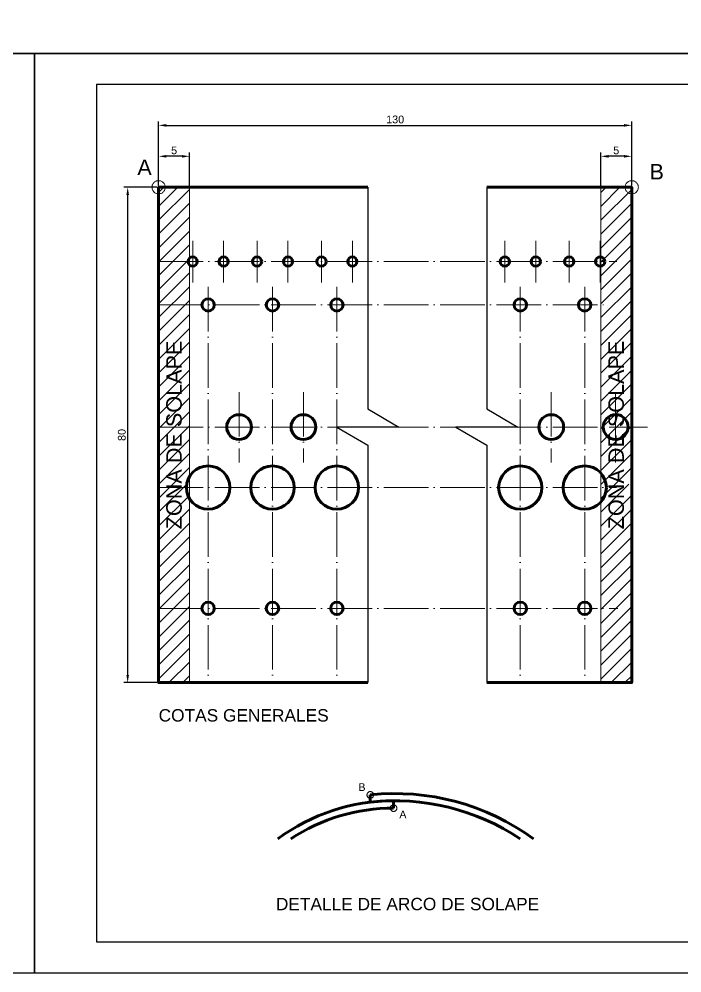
# Model space of a CAD drawing. Header units: millimetres. Extents: x -1265 to -28, y 5 to 1057.
# Drawn here: x -1057.1 to -950, y 5 to 159 of the extents above; entities that cross this region are included whole.
import ezdxf

# ---------------------------------------------------------------- set-up
doc = ezdxf.new("R2010")
doc.units = ezdxf.units.MM
doc.linetypes.add('ACAD_ISO04W100', pattern=[30, 24, -3, 0, -3])
doc.layers.get('0').update_dxf_attribs({"lineweight": 60})
for name, color, linetype in [('Cajetin1', 7, 'Continuous'), ('Corte', 7, 'Continuous'), ('Hoja', 7, 'Continuous')]:
    doc.layers.add(name, color=color, linetype=linetype)
doc.layers.add('Cotas', color=8, linetype='Continuous', lineweight=20)
doc.layers.add('Cotas 2', color=8, linetype='ACAD_ISO04W100', lineweight=20)
doc.styles.get("Standard").update_dxf_attribs({"font": 'arial.ttf'})
doc.dimstyles.new('ISO-25', dxfattribs={"dimscale": 0.5, "dimtxt": 2.5, "dimasz": 2.5, "dimexe": 1.25, "dimexo": 0.625, "dimtad": 1, "dimtxsty": 'Standard', "dimcen": 2.5, "dimadec": 0, "dimazin": 0, "dimtfac": 1, "dimtmove": 0, "dimatfit": 3, "dimfxl": 1, "dimarcsym": 0})

# ---------------------------------------------------------------- blocks, each defined once
blk = doc.blocks.new('*D181')
at = {"layer": 'Cotas', "color": 0, "lineweight": -2, "transparency": 16777216}
for p, q in [((-1034.57, 132.16), (-1034.57, 142.47)), ((-1033.32, 141.85), (-959.38, 141.85)), ((-958.13, 132.16), (-958.13, 142.47))]:
    blk.add_line(p, q, dxfattribs=at)
at = {"layer": 'Cotas', "color": 0, "transparency": 16777216}
for points in [[(-1033.32, 142.06), (-1033.32, 141.64), (-1034.57, 141.85)], [(-959.38, 142.06), (-959.38, 141.64), (-958.13, 141.85)]]:
    blk.add_solid(points, dxfattribs=at)
at = {"layer": 'Defpoints', "color": 0, "transparency": 16777216}
for p in [(-958.13, 141.85), (-1034.57, 131.85), (-958.13, 131.85)]:
    blk.add_point(p, dxfattribs=at)
at = {"layer": 'Cotas', "color": 0, "transparency": 16777216, "insert": (-996.35, 142.8), "char_height": 1.25, "attachment_point": 5}
blk.add_mtext('130', dxfattribs=at)
blk = doc.blocks.new('*D175')
at = {"layer": 'Cotas', "color": 0, "lineweight": -2, "transparency": 16777216}
for p, q in [((-963.13, 132.16), (-963.13, 137.47)), ((-958.13, 132.16), (-958.13, 137.47)), ((-959.38, 136.85), (-961.88, 136.85))]:
    blk.add_line(p, q, dxfattribs=at)
at = {"layer": 'Cotas', "color": 0, "transparency": 16777216}
for points in [[(-961.88, 137.06), (-961.88, 136.64), (-963.13, 136.85)], [(-959.38, 137.06), (-959.38, 136.64), (-958.13, 136.85)]]:
    blk.add_solid(points, dxfattribs=at)
at = {"layer": 'Defpoints', "color": 0, "transparency": 16777216}
for p in [(-963.13, 136.85), (-963.13, 131.85), (-958.13, 131.85)]:
    blk.add_point(p, dxfattribs=at)
at = {"layer": 'Cotas', "color": 0, "transparency": 16777216, "insert": (-960.63, 137.8), "char_height": 1.25, "attachment_point": 5}
blk.add_mtext('5', dxfattribs=at)
blk = doc.blocks.new('*D176')
at = {"layer": 'Cotas', "color": 0, "lineweight": -2, "transparency": 16777216}
for p, q in [((-1034.88, 131.85), (-1040.19, 131.85)), ((-1039.57, 53.1), (-1039.57, 130.6)), ((-1034.88, 51.85), (-1040.19, 51.85))]:
    blk.add_line(p, q, dxfattribs=at)
at = {"layer": 'Cotas', "color": 0, "transparency": 16777216}
for points in [[(-1039.78, 130.6), (-1039.36, 130.6), (-1039.57, 131.85)], [(-1039.78, 53.1), (-1039.36, 53.1), (-1039.57, 51.85)]]:
    blk.add_solid(points, dxfattribs=at)
at = {"layer": 'Defpoints', "color": 0, "transparency": 16777216}
for p in [(-1039.57, 131.85), (-1034.57, 131.85), (-1034.57, 51.85)]:
    blk.add_point(p, dxfattribs=at)
at = {"layer": 'Cotas', "color": 0, "transparency": 16777216, "insert": (-1040.52, 91.85), "char_height": 1.25, "attachment_point": 5, "rotation": 90}
blk.add_mtext('80', dxfattribs=at)
blk = doc.blocks.new('*D180')
at = {"layer": 'Cotas', "color": 0, "lineweight": -2, "transparency": 16777216}
for p, q in [((-1034.57, 132.16), (-1034.57, 137.47)), ((-1029.57, 132.16), (-1029.57, 137.47)), ((-1030.82, 136.85), (-1033.32, 136.85))]:
    blk.add_line(p, q, dxfattribs=at)
at = {"layer": 'Cotas', "color": 0, "transparency": 16777216}
for points in [[(-1033.32, 137.06), (-1033.32, 136.64), (-1034.57, 136.85)], [(-1030.82, 137.06), (-1030.82, 136.64), (-1029.57, 136.85)]]:
    blk.add_solid(points, dxfattribs=at)
at = {"layer": 'Defpoints', "color": 0, "transparency": 16777216}
for p in [(-1034.57, 136.85), (-1034.57, 131.85), (-1029.57, 131.85)]:
    blk.add_point(p, dxfattribs=at)
at = {"layer": 'Cotas', "color": 0, "transparency": 16777216, "insert": (-1032.07, 137.8), "char_height": 1.25, "attachment_point": 5}
blk.add_mtext('5', dxfattribs=at)

msp = doc.modelspace()

# ---------------------------------------------------------------- hatches: boundary and pattern name
at = {"layer": 'Cotas'}
h = msp.add_hatch(dxfattribs=at)
h.set_pattern_fill('ANSI31', color=256, scale=0.5)
h.set_pattern_definition([(45, (186.667, 180.3161), (-1.122532, 1.122532), [])])
h.paths.add_polyline_path([(-1029.57, 131.849), (-1034.57, 131.849), (-1034.57, 119.849), (-1029.82, 119.849, -0.2134218), (-1029.57, 120.408)])
h.paths.add_polyline_path([(-1029.57, 119.29, -0.2134218), (-1029.82, 119.849), (-1034.57, 119.849), (-1034.57, 112.849), (-1029.57, 112.849)])
h.paths.add_polyline_path([(-1029.57, 112.849), (-1034.57, 112.849), (-1034.57, 93.124), (-1029.57, 93.124)])
h.paths.add_polyline_path([(-1029.57, 81.547, -0.1361061), (-1030.07, 83.349), (-1034.57, 83.349), (-1034.57, 63.849), (-1029.57, 63.849)])
h.paths.add_polyline_path([(-1029.57, 63.849), (-1034.57, 63.849), (-1034.57, 51.849), (-1029.57, 51.849)])
h.paths.add_polyline_path([(-1029.57, 93.124), (-1034.57, 93.124), (-1034.57, 83.349), (-1030.07, 83.349, -0.1361061), (-1029.57, 85.152)], flags=16)
h.paths.add_polyline_path([(-1029.454, 76.048), (-1029.454, 107.769), (-1034.605, 107.769), (-1034.605, 76.048)], flags=9)
h = msp.add_hatch(dxfattribs=at)
h.set_pattern_fill('ANSI31', color=256, scale=0.5)
h.set_pattern_definition([(45, (258.1072, 180.3161), (-1.122532, 1.122532), [])])
h.paths.add_polyline_path([(-958.129, 131.849), (-963.129, 131.849), (-963.129, 119.849), (-958.379, 119.849, -0.2134218), (-958.129, 120.408)])
h.paths.add_polyline_path([(-958.129, 119.29, -0.2134218), (-958.379, 119.849), (-963.129, 119.849), (-963.129, 112.849), (-958.129, 112.849)])
h.paths.add_polyline_path([(-958.129, 112.849), (-963.129, 112.849), (-963.129, 93.124), (-958.129, 93.124)])
h.paths.add_polyline_path([(-958.129, 81.547, -0.1361061), (-958.629, 83.349), (-963.129, 83.349), (-963.129, 63.849), (-958.129, 63.849)])
h.paths.add_polyline_path([(-958.129, 63.849), (-963.129, 63.849), (-963.129, 51.849), (-958.129, 51.849)])
h.paths.add_polyline_path([(-958.129, 93.124), (-963.129, 93.124), (-963.129, 83.349), (-958.629, 83.349, -0.1361061), (-958.129, 85.152)], flags=16)
h.paths.add_polyline_path([(-958.014, 76.048), (-958.014, 107.769), (-963.165, 107.769), (-963.165, 76.048)], flags=9)

# ---------------------------------------------------------------- linework, layer by layer
for p, q in [((-1000.373, 33.717), (-1000.373, 32.54)), ((-996.608, 32.766), (-996.608, 31.589))]:
    msp.add_line(p, q)
for points in [[(-1000.77, 131.849), (-1034.57, 131.849), (-1034.57, 51.849), (-1000.77, 51.849)], [(-981.529, 51.849), (-958.129, 51.849), (-958.129, 131.849), (-981.529, 131.849)]]:
    msp.add_lwpolyline(points)
for centre, radius in [((-1029.07, 119.849), 0.75), ((-1024.07, 119.849), 0.75), ((-1018.67, 119.849), 0.75), ((-1013.67, 119.849), 0.75), ((-1008.27, 119.849), 0.75), ((-1003.27, 119.849), 0.75), ((-978.629, 119.849), 0.75), ((-973.629, 119.849), 0.75), ((-968.229, 119.849), 0.75), ((-963.229, 119.849), 0.75), ((-1026.57, 112.849), 1), ((-1016.17, 112.849), 1), ((-1005.77, 112.849), 1), ((-976.129, 112.849), 1), ((-965.729, 112.849), 1), ((-1021.57, 93.124), 2), ((-1011.17, 93.124), 2), ((-971.129, 93.124), 2), ((-960.729, 93.124), 2), ((-1026.57, 83.349), 3.5), ((-1016.17, 83.349), 3.5), ((-1005.77, 83.349), 3.5), ((-976.129, 83.349), 3.5), ((-965.729, 83.349), 3.5), ((-1026.57, 63.849), 1), ((-1016.17, 63.849), 1), ((-1005.77, 63.849), 1), ((-976.129, 63.849), 1), ((-965.729, 63.849), 1)]:
    msp.add_circle(centre, radius)
for centre, radius, start, end in [((-996.326, -3.751), 37.686, 53.71622, 96.16393), ((-996.608, 1.253), 31.513, 90, 126.36967), ((-996.326, -3.454), 36.221, 56.14971, 96.41535), ((-996.608, 1.253), 30.337, 90, 123.23382)]:
    msp.add_arc(centre, radius, start, end)
at = {"layer": 'Cajetin1'}
msp.add_lwpolyline([(-1044.62, 9.969), (-849.62, 9.969), (-849.62, 148.469), (-1044.62, 148.469)], close=True, dxfattribs=at)
at = {"layer": 'Corte'}
for points in [[(-1000.77, 131.849), (-1000.77, 96.06), (-995.77, 93.124), (-1000.77, 93.124), (-1005.77, 93.124), (-1000.77, 90.189), (-1000.77, 51.849)], [(-981.529, 131.849), (-981.529, 96.06), (-976.529, 93.124), (-981.529, 93.124), (-986.529, 93.124), (-981.529, 90.189), (-981.529, 51.849)]]:
    msp.add_lwpolyline(points, dxfattribs=at)
at = {"layer": 'Cotas'}
for points in [[(-1034.57, 51.849), (-1029.57, 51.849), (-1029.57, 131.849), (-1034.57, 131.849)], [(-963.129, 51.849), (-958.129, 51.849), (-958.129, 131.849), (-963.129, 131.849)]]:
    msp.add_lwpolyline(points, close=True, dxfattribs=at)
at = {"layer": 'Cotas 2', "ltscale": 0.3}
for p, q in [((-1029.07, 123.209), (-1029.07, 116.49)), ((-1024.07, 123.209), (-1024.07, 116.49)), ((-1018.67, 123.209), (-1018.67, 116.49)), ((-1013.67, 123.209), (-1013.67, 116.49)), ((-1008.27, 123.209), (-1008.27, 116.49)), ((-1003.27, 123.209), (-1003.27, 116.49)), ((-978.629, 123.209), (-978.629, 116.49)), ((-973.629, 123.209), (-973.629, 116.49)), ((-968.229, 123.209), (-968.229, 116.49)), ((-963.229, 123.209), (-963.229, 116.49)), ((-1034.57, 119.849), (-960.561, 119.849)), ((-1026.57, 115.755), (-1026.57, 51.849)), ((-1016.17, 115.755), (-1016.17, 51.849)), ((-1005.77, 115.755), (-1005.77, 51.849)), ((-976.129, 115.755), (-976.129, 51.849)), ((-965.729, 115.755), (-965.729, 51.849)), ((-1034.57, 112.849), (-961.969, 112.849)), ((-1021.57, 98.776), (-1021.57, 87.394)), ((-1011.17, 98.776), (-1011.17, 87.394)), ((-971.129, 98.776), (-971.129, 87.394)), ((-960.729, 98.776), (-960.729, 87.394)), ((-1034.57, 93.124), (-955.574, 93.124)), ((-1034.57, 83.349), (-960.574, 83.349)), ((-1034.57, 63.849), (-960.375, 63.849))]:
    msp.add_line(p, q, dxfattribs=at)
at = {"layer": 'Cotas 2'}
for centre in [(-1034.57, 131.849), (-958.129, 131.849)]:
    msp.add_circle(centre, 1.073, dxfattribs=at)
at = {"layer": 'Cotas 2', "ltscale": 0.3}
for centre in [(-1000.373, 33.717), (-996.608, 31.589)]:
    msp.add_circle(centre, 0.536, dxfattribs=at)
at = {"layer": 'Hoja'}
for points in [[(-1264.62, 153.469), (-844.62, 153.469), (-844.62, 450.469), (-1264.62, 450.469)], [(-1264.62, 4.969), (-1054.62, 4.969), (-1054.62, 153.469), (-1264.62, 153.469)], [(-1054.62, 4.969), (-844.62, 4.969), (-844.62, 153.469), (-1054.62, 153.469)]]:
    msp.add_lwpolyline(points, close=True, dxfattribs=at)

# ---------------------------------------------------------------- texts
at = {"char_height": 2, "attachment_point": 1}
for s, width, gutter_width, insert in [('COTAS GENERALES', 304.85859, 12.5, (-1034.57, 47.569)), ('DETALLE DE ARCO DE SOLAPE', 152.4293, 6.25, (-1015.625, 17.094))]:
    msp.add_mtext_dynamic_manual_height_columns(s, width=width, gutter_width=gutter_width, heights=[0], dxfattribs=dict(at, insert=insert))
at = {"layer": 'Cotas', "char_height": 2.5, "attachment_point": 5, "rotation": 90}
for insert in [(-1032.07, 91.849), (-960.629, 91.849)]:
    msp.add_mtext_dynamic_manual_height_columns('\\pxqc;ZONA DE SOLAPE', width=47.97544, gutter_width=12.5, heights=[6.615], dxfattribs=dict(at, insert=insert))
at = {"layer": 'Cotas 2', "char_height": 2.5, "attachment_point": 1}
for s, insert in [('A', (-1038.01, 136.314)), ('B', (-955.247, 135.617))]:
    msp.add_mtext_dynamic_manual_height_columns(s, width=6.74913, gutter_width=12.5, heights=[0], dxfattribs=dict(at, insert=insert))
at = {"layer": 'Cotas 2', "ltscale": 0.3, "char_height": 1.25, "attachment_point": 1}
for s, insert in [('B', (-1002.306, 35.601)), ('A', (-995.681, 31.175))]:
    msp.add_mtext_dynamic_manual_height_columns(s, width=3.37456, gutter_width=6.25, heights=[0], dxfattribs=dict(at, insert=insert))

# ---------------------------------------------------------------- dimensions: what is measured, and where the dimension line sits
at = {"layer": 'Cotas'}
dim = msp.add_linear_dim(base=(-958.129, 141.849), p1=(-1034.57, 131.849), p2=(-958.129, 131.849), text='130', dimstyle='ISO-25', dxfattribs=at)
dim.commit()
dim.dimension.update_dxf_attribs({"geometry": '*D181', "text_midpoint": (-996.35, 142.8)})
for base, p1, p2, picture, middle in [((-1034.57, 136.849), (-1029.57, 131.849), (-1034.57, 131.849), '*D180', (-1032.07, 137.797)), ((-963.129, 136.849), (-958.129, 131.849), (-963.129, 131.849), '*D175', (-960.629, 137.797))]:
    dim = msp.add_linear_dim(base=base, p1=p1, p2=p2, dimstyle='ISO-25', dxfattribs=at)
    dim.commit()
    dim.dimension.update_dxf_attribs({"geometry": picture, "text_midpoint": middle})
dim = msp.add_linear_dim(base=(-1039.57, 131.849), p1=(-1034.57, 51.849), p2=(-1034.57, 131.849), angle=90, dimstyle='ISO-25', dxfattribs=at)
dim.commit()
dim.dimension.update_dxf_attribs({"geometry": '*D176', "text_midpoint": (-1040.52, 91.849)})

doc.saveas('drawing.dxf')
